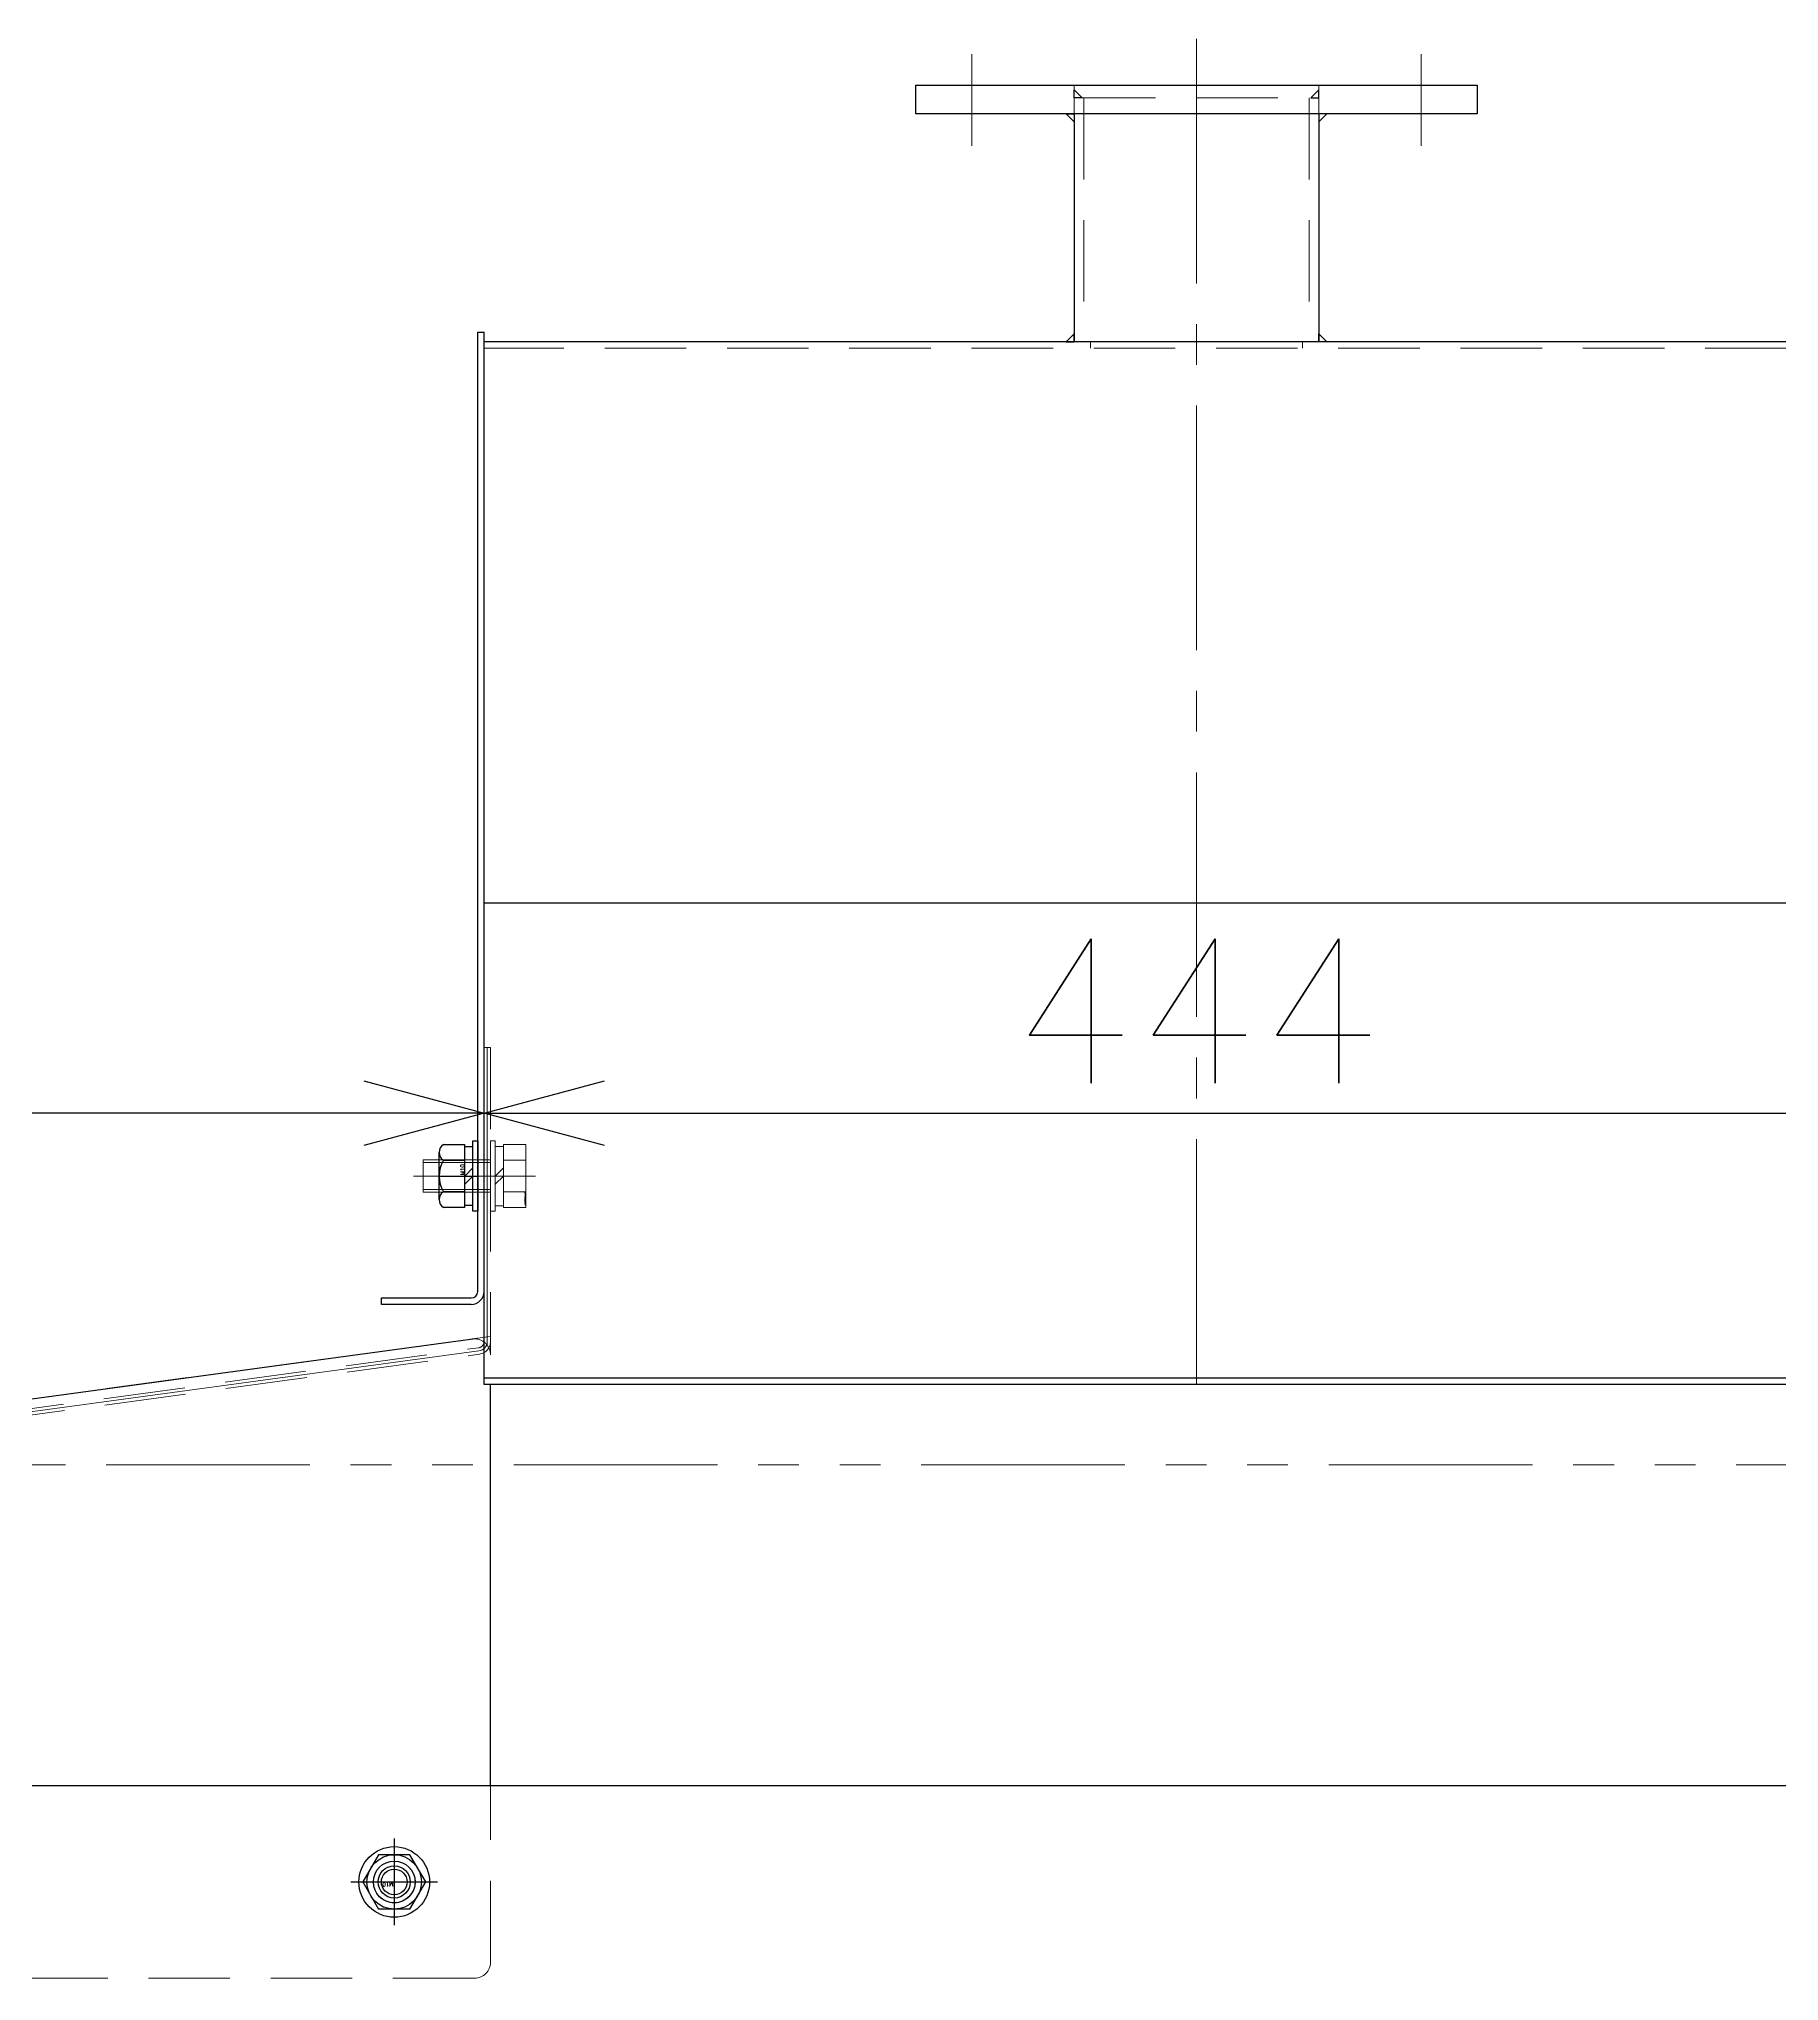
# Model space of a CAD drawing. Header units: millimetres. Extents: x -8731 to 85711, y -14522 to 31379.
# Drawn here: x 71663 to 72206, y 7800 to 8406 of the extents above; entities that cross this region are included whole.
import ezdxf

# ---------------------------------------------------------------- set-up
doc = ezdxf.new("R2010")
doc.units = ezdxf.units.MM
doc.header["$LTSCALE"] = 4
doc.header["$PDMODE"] = 99
doc.header["$PDSIZE"] = 1
for name, pattern in [('CENTER2', [28.575, 19.05, -3.175, 3.175, -3.175]), ('HIDDEN', [9.525, 6.35, -3.175]), ('PHANTOM2', [31.75, 15.875, -3.175, 3.175, -3.175, 3.175, -3.175])]:
    doc.linetypes.add(name, pattern=pattern)
for name, color, linetype, lineweight in [('04_HIDDEN', 2, 'HIDDEN', 13), ('05_CENTER', 4, 'CENTER2', 13), ('06_PHANTOM', 2, 'PHANTOM2', 13), ('07_TEXT', 3, 'Continuous', 13)]:
    doc.layers.add(name, color=color, linetype=linetype, lineweight=lineweight)
doc.layers.add('10_DRAFT', color=8, linetype='Continuous', lineweight=0, plot=False)
doc.styles.add('KSS_TXT', font='txt.shx', dxfattribs={"bigfont": 'extfont2.shx'})
doc.styles.add('KSS_TXT_L', font='txt.shx', dxfattribs={"height": 9, "bigfont": 'extfont2.shx'})
doc.dimstyles.new('KSS_DIM', dxfattribs={"dimscale": 3, "dimtxt": 3, "dimasz": 2.5, "dimexe": 1.25, "dimexo": 0.625, "dimtad": 1, "dimdsep": 46, "dimtxsty": 'KSS_TXT', "dimblk": 'OPEN30', "dimcen": 0, "dimazin": 2, "dimtfac": 0.75, "dimtmove": 0, "dimatfit": 3, "dimldrblk": 'OPEN30', "dimfxl": 1, "dimtolj": 1, "dimarcsym": 0})

# ---------------------------------------------------------------- blocks, each defined once
blk = doc.blocks.new('A$C2A205131_1_1_1')
at = {"color": 0}
for p, q in [((1025, 18), (0, 18)), ((1030, 13), (1030, -176.27)), ((4.33, -42.59), (1024.33, -181.23)), ((1028, -180.45), (1028, -272)), ((1030, -272), (1030, -180.45)), ((1030, -272), (1028, -272))]:
    blk.add_line(p, q, dxfattribs=at)
blk.add_circle((1000, -12), 6.5, dxfattribs=at)
for centre, start, end in [((1025, 13), 0, 90), ((1025, -176.27), 262.25966, 0)]:
    blk.add_arc(centre, 5, start, end, dxfattribs=at)
at = {"layer": '04_HIDDEN'}
for p, q in [((3.46, -39.44), (1026.27, -178.47)), ((3.73, -37.46), (1026.54, -176.48))]:
    blk.add_line(p, q, dxfattribs=at)
for radius in [2, 4]:
    blk.add_arc((1026, -180.45), radius, 0, 82.25966, dxfattribs=at)
at = {"layer": '05_CENTER'}
for p, q in [((1000, -24.03), (1000, 0.03)), ((1012.03, -12), (987.97, -12)), ((1023.34, -232), (1034.66, -232))]:
    blk.add_line(p, q, dxfattribs=at)
at = {"layer": '10_DRAFT'}
for p, q in [((1024.33, -181.23), (1030, -182)), ((1030, -182), (1030, -176.27))]:
    blk.add_line(p, q, dxfattribs=at)
blk.add_lwpolyline([(1029, -272), (1029, -180.45, 0.375177), (1026.4, -177.47), (3.6, -38.45, -0.375177), (1, -35.48), (1, 18)], format="xyb", dxfattribs=at)
blk = doc.blocks.new('A$C3D0F27AB_1_1_1')
at = {"color": 0}
for p, q in [((-747, 125), (-303, 125)), ((-747, 125), (-747, -203)), ((-747, 123), (-303, 123)), ((-303, 125), (-303, -203)), ((-751, 100), (-779, 100)), ((-779, 100), (-779, 98)), ((-779, 98), (-751, 98)), ((-299, 100), (-271, 100)), ((-271, 98), (-299, 98)), ((-271, 100), (-271, 98)), ((-749, 96), (-749, -203)), ((-301, 96), (-301, -203)), ((-749, -203), (-747, -203)), ((-747, -200), (-303, -200)), ((-563.15, -271), (-563.15, -200)), ((-486.85, -271), (-486.85, -200)), ((-301, -203), (-303, -203))]:
    blk.add_line(p, q, dxfattribs=at)
at = {"color": 3}
blk.add_line((-747, -25), (-303, -25), dxfattribs=at)
for points in [[(-563.15, -200), (-563.15, -202.5), (-563.15, -202.5), (-565.65, -200)], [(-486.85, -200), (-486.85, -202.5), (-486.85, -202.5), (-484.35, -200)], [(-563.15, -271), (-563.15, -268.5), (-563.15, -268.5), (-565.65, -271)], [(-486.85, -271), (-486.85, -268.5), (-486.85, -268.5), (-484.35, -271)], [(-563.15, -276), (-563.15, -278.5), (-563.15, -278.5), (-560.65, -276)], [(-486.85, -276), (-486.85, -278.5), (-486.85, -278.5), (-489.35, -276)]]:
    blk.add_lwpolyline(points, close=True, dxfattribs=at)
at = {"color": 0}
blk.add_lwpolyline([(-437.5, -271), (-437.5, -280), (-612.5, -280), (-612.5, -271)], close=True, dxfattribs=at)
for centre, radius, start, end in [((-751, 96), 4, 0, 90), ((-751, 96), 2, 0, 90), ((-299, 96), 4, 90, 180), ((-299, 96), 2, 90, 180)]:
    blk.add_arc(centre, radius, start, end, dxfattribs=at)
at = {"layer": '04_HIDDEN'}
for p, q in [((-747, -198), (-303, -198)), ((-558, -200), (-558, -198)), ((-492, -200), (-492, -198)), ((-560.15, -276), (-560.15, -200)), ((-489.85, -276), (-489.85, -200)), ((-563.15, -271), (-563.15, -280)), ((-486.85, -271), (-486.85, -280)), ((-486.85, -276), (-563.15, -276))]:
    blk.add_line(p, q, dxfattribs=at)
at = {"layer": '05_CENTER'}
for p, q in [((-525, -294.39), (-525, 137.13)), ((-742.37, 60), (-753.68, 60)), ((-307.63, 60), (-296.32, 60)), ((-595, -261.05), (-595, -289.58)), ((-455, -261.05), (-455, -289.58))]:
    blk.add_line(p, q, dxfattribs=at)
blk = doc.blocks.new('A$C41EA0B09_1_1_1')
blk.add_blockref('A$C3D0F27AB_1_1_1', (0, 0))
blk = doc.blocks.new('A$C7AFA21F4_1_1_1')
at = {"color": 0, "linetype": 'CENTER2'}
blk.add_line((0, -24), (0, 14), dxfattribs=at)
at = {"color": 0}
for p, q in [((-9.81, 11), (9.81, 11)), ((-9.81, 4), (-9.81, 11)), ((-4.91, 4), (-4.91, 11)), ((4.91, 4), (4.91, 11)), ((9.81, 4), (9.81, 11)), ((-11, 1.5), (11, 1.5)), ((-11, 1.5), (-11, 0)), ((-11, 0), (11, 0)), ((9.81, 4), (-9.81, 4)), ((-9.25, 4), (-9.25, 1.5)), ((0, 1.5), (-2.5, 4)), ((0, 4), (2.5, 1.5)), ((9.25, 1.5), (9.25, 4)), ((11, 0), (11, 1.5))]:
    blk.add_line(p, q, dxfattribs=at)
at = {"color": 0, "linetype": 'HIDDEN'}
for p, q in [((-5, -21), (-5, 0)), ((-4.19, -21), (-4.19, 0)), ((4.19, -21), (4.19, 0)), ((5, -21), (5, 0)), ((-5, -21), (5, -21))]:
    blk.add_line(p, q, dxfattribs=at)
at = {"layer": '10_DRAFT', "style": 'KSS_TXT_L'}
blk.add_text('BT-M10x25L,SW,PW', height=0.3, dxfattribs=at).set_placement((5.1, 10.66))
blk = doc.blocks.new('M10Nza_1_1_1')
at = {"color": 0}
for p, q in [((-9.8, 4), (-9.8, 10.69)), ((-7.35, 12), (7.35, 12)), ((-4.9, 4), (-4.9, 10.69)), ((4.9, 10.69), (4.9, 4)), ((9.8, 10.69), (9.8, 4)), ((-9.8, 4), (9.8, 4)), ((-9.2, 1.5), (-9.2, 4)), ((0, 1.5), (-2.5, 4)), ((0, 4), (2.5, 1.5)), ((9.2, 4), (9.2, 1.5))]:
    blk.add_line(p, q, dxfattribs=at)
at = {"color": 0, "linetype": 'CENTER2'}
blk.add_line((0, 12), (0, 0), dxfattribs=at)
at = {"color": 0}
blk.add_lwpolyline([(-11, 1.5), (11, 1.5), (11, 0), (-11, 0)], close=True, dxfattribs=at)
for centre, radius, start, end in [((-7.35, 9.06), 2.94, 33.626, 146.374), ((0, 2.2), 9.8, 60, 120), ((7.35, 9.06), 2.94, 33.626, 146.374)]:
    blk.add_arc(centre, radius, start, end, dxfattribs=at)
at = {"layer": '10_DRAFT', "style": 'KSS_TXT'}
blk.add_text('M10', height=1.25, dxfattribs=at).set_placement((0.26, 4.12))
blk = doc.blocks.new('10b_2_1')
at = {"color": 0, "linetype": 'CENTER2'}
for p, q in [((0, -13.51), (0, 13.51)), ((13.51, 0), (-13.51, 0))]:
    blk.add_line(p, q, dxfattribs=at)
at = {"color": 0}
for p, q in [((-4.9, 8.49), (-9.8, 0)), ((-4.9, 8.49), (4.9, 8.49)), ((9.8, 0), (4.9, 8.49)), ((-9.8, 0), (-4.9, -8.49)), ((4.9, -8.49), (9.8, 0)), ((-4.9, -8.49), (4.9, -8.49))]:
    blk.add_line(p, q, dxfattribs=at)
for radius in [11, 8.49, 5, 4]:
    blk.add_circle((0, 0), radius, dxfattribs=at)
at = {"layer": '10_DRAFT', "style": 'KSS_TXT'}
blk.add_text('M10', height=1.25, dxfattribs=at).set_placement((0.26, 0.12))
blk = doc.blocks.new('A$C08C40B1A_1')
for name, p in [('10b_2_1', (0, 0)), ('A$C41EA0B09_1_1_1', (275, -280))]:
    blk.add_blockref(name, p)
at = {"rotation": 270}
blk.add_blockref('M10Nza_1_1_1', (-26, -220), dxfattribs=at)
at = {"layer": '04_HIDDEN', "xscale": -1}
blk.add_blockref('A$C2A205131_1_1_1', (1000, 12), dxfattribs=at)
at = {"layer": '04_HIDDEN', "rotation": 89.99999999999999}
blk.add_blockref('A$C7AFA21F4_1_1_1', (-30, -220), dxfattribs=at)
blk = doc.blocks.new('_Open30')
at = {"color": 0, "linetype": 'ByBlock', "lineweight": -2}
for p, q in [((-1, 0.268), (0, 0)), ((0, 0), (-1, -0.268)), ((0, 0), (-1, 0))]:
    blk.add_line(p, q, dxfattribs=at)
blk = doc.blocks.new('*D4589')
at = {"layer": '07_TEXT', "color": 0, "lineweight": -2, "transparency": 16777216}
for p, q in [((71801.94, 8060.74), (71801.94, 8089.68)), ((72245.94, 8060.74), (72245.94, 8089.68)), ((71839.44, 8070.93), (72208.44, 8070.93))]:
    blk.add_line(p, q, dxfattribs=at)
at = {"layer": 'Defpoints', "color": 0, "transparency": 16777216}
for p in [(72245.94, 8070.93), (71801.94, 8051.37), (72245.94, 8051.37)]:
    blk.add_point(p, dxfattribs=at)
at = {"layer": '07_TEXT', "color": 0, "lineweight": -2, "transparency": 16777216, "xscale": 37.5, "yscale": 37.5, "zscale": 37.5, "rotation": 180}
blk.add_blockref('_Open30', (71801.94, 8070.93), dxfattribs=at)
at = {"layer": '07_TEXT', "color": 0, "lineweight": -2, "transparency": 16777216, "xscale": 37.5, "yscale": 37.5, "zscale": 37.5}
blk.add_blockref('_Open30', (72245.94, 8070.93), dxfattribs=at)
at = {"layer": '07_TEXT', "color": 0, "transparency": 16777216, "insert": (72023.94, 8102.81), "char_height": 45, "attachment_point": 5, "style": 'KSS_TXT'}
blk.add_mtext('\\A1;444', dxfattribs=at)
blk = doc.blocks.new('*D4629')
at = {"layer": '07_TEXT', "color": 0, "lineweight": -2, "transparency": 16777216}
for p, q in [((70773.94, 7860.74), (70773.94, 8089.68)), ((71801.94, 8060.74), (71801.94, 8089.68)), ((71764.44, 8070.93), (70811.44, 8070.93))]:
    blk.add_line(p, q, dxfattribs=at)
at = {"layer": 'Defpoints', "color": 0, "transparency": 16777216}
for p in [(70773.94, 8070.93), (71801.94, 8051.37), (70773.94, 7851.37)]:
    blk.add_point(p, dxfattribs=at)
at = {"layer": '07_TEXT', "color": 0, "lineweight": -2, "transparency": 16777216, "xscale": 37.5, "yscale": 37.5, "zscale": 37.5, "rotation": 180}
blk.add_blockref('_Open30', (70773.94, 8070.93), dxfattribs=at)
at = {"layer": '07_TEXT', "color": 0, "lineweight": -2, "transparency": 16777216, "xscale": 37.5, "yscale": 37.5, "zscale": 37.5}
blk.add_blockref('_Open30', (71801.94, 8070.93), dxfattribs=at)
at = {"layer": '07_TEXT', "color": 0, "transparency": 16777216, "insert": (71287.94, 8102.81), "char_height": 45, "attachment_point": 5, "style": 'KSS_TXT'}
blk.add_mtext('\\A1;1028', dxfattribs=at)
blk = doc.blocks.new('A$C2B5B3F11_1_1_1')
at = {"color": 0}
blk.add_lwpolyline([(50, -200), (2550, -200), (2550, -100), (50, -100)], close=True, dxfattribs=at)
blk.add_circle((1050, -130), 6.5, dxfattribs=at)
at = {"layer": '05_CENTER'}
for p, q in [((1050, -117.97), (1050, -142.03)), ((1062.03, -130), (1037.97, -130))]:
    blk.add_line(p, q, dxfattribs=at)

msp = doc.modelspace()

# ---------------------------------------------------------------- linework, layer by layer
for p, q in [((70778.2625, 7861.95599), (71799.93592, 8000.82422)), ((71803.93592, 7861.36791), (71803.93592, 7986.36791))]:
    msp.add_line(p, q)
at = {"layer": '06_PHANTOM'}
msp.add_line((70033.15322, 7961.36791), (74058.6305, 7961.36791), dxfattribs=at)

# ---------------------------------------------------------------- block references
at = {"rotation": 180}
msp.add_blockref('A$C08C40B1A_1', (71773.93592, 7831.36791), dxfattribs=at)
msp.add_blockref('A$C2B5B3F11_1_1_1', (70723.93592, 7961.36791))

# ---------------------------------------------------------------- dimensions: what is measured, and where the dimension line sits
at = {"layer": '07_TEXT', "color": 1}
for base, p2, picture, middle in [((70773.93592, 8070.93029), (70773.93592, 7851.36791), '*D4629', (71287.93592, 8102.80529)), ((72245.93592, 8070.93029), (72245.93592, 8051.36791), '*D4589', (72023.93592, 8102.80529))]:
    dim = msp.add_linear_dim(base=base, p1=(71801.93592, 8051.36791), p2=p2, angle=180, dimstyle='KSS_DIM', override={"dimscale": 15}, dxfattribs=at)
    dim.commit()
    dim.dimension.update_dxf_attribs({"geometry": picture, "text_midpoint": middle})

doc.saveas('drawing.dxf')
